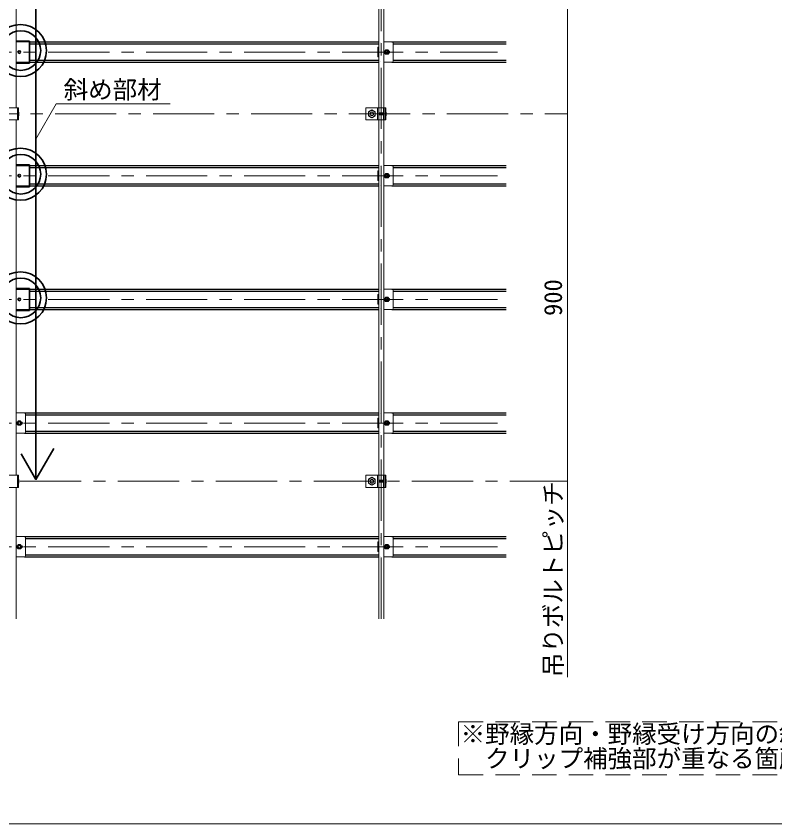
# Model space of a CAD drawing. Units: millimetres at full size, sheet at 1:30; details may follow other scales. Extents: x -5790 to 5910, y -4184 to 4114.
# Drawn here: x -3760 to -1902, y 184 to 2163 of the extents above; entities that cross this region are included whole.
import ezdxf
from ezdxf.enums import TextEntityAlignment as Align

# ---------------------------------------------------------------- set-up
doc = ezdxf.new("R2010")
doc.units = ezdxf.units.MM
doc.header["$LTSCALE"] = 30
for name, pattern in [('CHAIN1', [8, 5, -1, 1, -1]), ('DASHED1', [1.8, 1.2, -0.6]), ('DASHED2', [3, 2, -1])]:
    doc.linetypes.add(name, pattern=pattern)
for name, color, linetype, lineweight in [('4-0_中心線', 4, 'CHAIN1', 9), ('4-1_吊り材', 7, 'Continuous', 18), ('4-2_野縁受け', 3, 'Continuous', 18), ('4-3_野縁', 2, 'Continuous', 25), ('4-4_斜め部材', 6, 'Continuous', 35), ('4-5_寸法', 4, 'Continuous', 9), ('4-6_文字', 7, 'Continuous', 18), ('4-7_金具', 6, 'Continuous', 35), ('4-A_クリップ', 7, 'Continuous', 18), ('4-B_ビス', 7, 'Continuous', 18), ('F-2', 3, 'Continuous', 18)]:
    doc.layers.add(name, color=color, linetype=linetype, lineweight=lineweight)
doc.styles.add('ＭＳ ゴシック', font='')
doc.styles.get('ＭＳ ゴシック').set_extended_font_data('MS Gothic')

msp = doc.modelspace()

# ---------------------------------------------------------------- linework, layer by layer
at = {"layer": '4-0_中心線'}
for p, q in [((-2865.78, 686.31), (-2865.78, 3310.31)), ((-5121.78, 2074.81), (-2580.78, 2074.81)), ((-4624.78, 1923.31), (-2409.78, 1923.31)), ((-5121.78, 1771.81), (-2580.78, 1771.81)), ((-5121.78, 1468.81), (-2580.78, 1468.81)), ((-5121.78, 1165.81), (-2580.78, 1165.81)), ((-4950.79, 1023.31), (-2409.78, 1023.31)), ((-5121.78, 862.81), (-2580.78, 862.81))]:
    msp.add_line(p, q, dxfattribs=at)
at = {"layer": '4-1_吊り材'}
for p, q in [((-3757.03, 1908.31), (-3757.03, 1938.31)), ((-3754.12, 1908.31), (-3754.12, 1938.31)), ((-2880.28, 1918.4), (-2880.28, 1928.22)), ((-2871.78, 1908.31), (-2871.78, 1938.31)), ((-2860.28, 1908.31), (-2860.28, 1938.31)), ((-2857.03, 1908.31), (-2857.03, 1938.31)), ((-2854.12, 1908.31), (-2854.12, 1938.31)), ((-3803.78, 1908.31), (-3754.12, 1908.31)), ((-2903.78, 1908.31), (-2854.12, 1908.31)), ((-2897.28, 1918.4), (-2888.78, 1913.5)), ((-2888.78, 1913.5), (-2880.28, 1918.4)), ((-3757.03, 1008.31), (-3757.03, 1038.31)), ((-3754.12, 1008.31), (-3754.12, 1038.31)), ((-2871.78, 1008.31), (-2871.78, 1038.31)), ((-2860.28, 1008.31), (-2860.28, 1038.31)), ((-2857.03, 1008.31), (-2857.03, 1038.31)), ((-2854.12, 1008.31), (-2854.12, 1038.31)), ((-2897.28, 1018.4), (-2888.78, 1013.5)), ((-2888.78, 1013.5), (-2880.28, 1018.4)), ((-2880.28, 1018.4), (-2880.28, 1028.22)), ((-3803.78, 1008.31), (-3754.12, 1008.31)), ((-2903.78, 1008.31), (-2854.12, 1008.31))]:
    msp.add_line(p, q, dxfattribs=at)
at = {"layer": '4-1_吊り材', "linetype": 'DASHED2'}
for p, q in [((-2874.98, 1908.31), (-2874.98, 1938.31)), ((-2874.98, 1008.31), (-2874.98, 1038.31))]:
    msp.add_line(p, q, dxfattribs=at)
at = {"layer": '4-1_吊り材'}
for points in [[(-3754.12, 1938.31), (-3803.78, 1938.31), (-3803.78, 1908.31)], [(-2854.12, 1938.31), (-2903.78, 1938.31), (-2903.78, 1908.31)], [(-2897.28, 1918.4), (-2897.28, 1928.22), (-2888.78, 1933.13), (-2880.28, 1928.22)], [(-3754.12, 1038.31), (-3803.78, 1038.31), (-3803.78, 1008.31)], [(-2854.12, 1038.31), (-2903.78, 1038.31), (-2903.78, 1008.31)], [(-2897.28, 1018.4), (-2897.28, 1028.22), (-2888.78, 1033.13), (-2880.28, 1028.22)]]:
    msp.add_lwpolyline(points, dxfattribs=at)
for centre, radius in [((-2888.78, 1923.31), 8.5), ((-2888.78, 1923.31), 4.76), ((-2888.78, 1023.31), 8.5), ((-2888.78, 1023.31), 4.76)]:
    msp.add_circle(centre, radius, dxfattribs=at)
at = {"layer": '4-1_吊り材', "linetype": 'DASHED1'}
for centre in [(-2888.78, 1923.31), (-2888.78, 1023.31)]:
    msp.add_circle(centre, 4.25, dxfattribs=at)
at = {"layer": '4-2_野縁受け'}
for p, q in [((-3759.78, 1938.31), (-3759.78, 2808.31)), ((-2871.78, 1938.31), (-2871.78, 2808.31)), ((-2859.78, 1938.31), (-2859.78, 2808.31)), ((-3759.78, 1038.31), (-3759.78, 1908.31)), ((-2871.78, 1038.31), (-2871.78, 1908.31)), ((-2859.78, 1038.31), (-2859.78, 1908.31)), ((-3759.78, 686.31), (-3759.78, 1008.31)), ((-2871.78, 686.31), (-2871.78, 1008.31)), ((-2859.78, 686.31), (-2859.78, 1008.31))]:
    msp.add_line(p, q, dxfattribs=at)
at = {"layer": '4-3_野縁'}
for p, q in [((-3727.03, 2099.81), (-2871.78, 2099.81)), ((-2839.78, 2099.81), (-2559.78, 2099.81)), ((-3727.03, 2094.81), (-2871.78, 2094.81)), ((-2836.78, 2094.81), (-2559.78, 2094.81)), ((-3727.03, 2054.81), (-2871.78, 2054.81)), ((-3727.03, 2049.81), (-2871.78, 2049.81)), ((-2839.78, 2049.81), (-2559.78, 2049.81)), ((-2836.78, 2054.81), (-2559.78, 2054.81)), ((-3727.03, 1796.81), (-2871.78, 1796.81)), ((-3727.03, 1791.81), (-2871.78, 1791.81)), ((-2839.78, 1796.81), (-2559.78, 1796.81)), ((-2836.78, 1791.81), (-2559.78, 1791.81)), ((-3727.03, 1751.81), (-2871.78, 1751.81)), ((-3727.03, 1746.81), (-2871.78, 1746.81)), ((-2839.78, 1746.81), (-2559.78, 1746.81)), ((-2836.78, 1751.81), (-2559.78, 1751.81)), ((-3727.03, 1493.81), (-2871.78, 1493.81)), ((-3727.03, 1488.81), (-2871.78, 1488.81)), ((-2839.78, 1493.81), (-2559.78, 1493.81)), ((-2836.78, 1488.81), (-2559.78, 1488.81)), ((-3727.03, 1448.81), (-2871.78, 1448.81)), ((-2836.78, 1448.81), (-2559.78, 1448.81)), ((-3727.03, 1443.81), (-2871.78, 1443.81)), ((-2839.78, 1443.81), (-2559.78, 1443.81)), ((-3739.78, 1190.81), (-2871.78, 1190.81)), ((-2839.78, 1190.81), (-2559.78, 1190.81)), ((-3736.78, 1185.81), (-2871.78, 1185.81)), ((-2836.78, 1185.81), (-2559.78, 1185.81)), ((-3739.78, 1140.81), (-2871.78, 1140.81)), ((-3736.78, 1145.81), (-2871.78, 1145.81)), ((-2839.78, 1140.81), (-2559.78, 1140.81)), ((-2836.78, 1145.81), (-2559.78, 1145.81)), ((-3739.78, 887.81), (-2871.78, 887.81)), ((-3736.78, 882.81), (-2871.78, 882.81)), ((-2839.78, 887.81), (-2559.78, 887.81)), ((-2836.78, 882.81), (-2559.78, 882.81)), ((-3739.78, 837.81), (-2871.78, 837.81)), ((-3736.78, 842.81), (-2871.78, 842.81)), ((-2839.78, 837.81), (-2559.78, 837.81)), ((-2836.78, 842.81), (-2559.78, 842.81))]:
    msp.add_line(p, q, dxfattribs=at)
at = {"layer": '4-4_斜め部材'}
msp.add_line((-3711.67, 1027.8), (-3667.94, 1103.54), dxfattribs=at)
msp.add_lwpolyline([(-3711.67, 2823.31), (-3711.67, 1027.8), (-3747.92, 1090.58)], dxfattribs=at)
at = {"layer": '4-5_寸法'}
for p, q in [((-2409.78, 1923.31), (-2409.78, 2823.31)), ((-2409.78, 543.31), (-2409.78, 1923.31))]:
    msp.add_line(p, q, dxfattribs=at)
at = {"layer": '4-6_文字'}
for q in [(-3712.14, 1860.97), (-3382.69, 1947.57)]:
    msp.add_line((-3662.14, 1947.57), q, dxfattribs=at)
at = {"layer": '4-6_文字', "linetype": 'DASHED2'}
for p, q in [((-2676.29, 433.86), (-986.29, 433.86)), ((-2676.29, 433.86), (-2676.29, 303.86)), ((-2676.29, 303.86), (-986.29, 303.86))]:
    msp.add_line(p, q, dxfattribs=at)
at = {"layer": '4-7_金具'}
for p, q in [((-3759.78, 2101.81), (-3727.03, 2101.81)), ((-3727.03, 2047.81), (-3727.03, 2101.81)), ((-3759.78, 2047.81), (-3727.03, 2047.81)), ((-3759.78, 1798.81), (-3727.03, 1798.81)), ((-3727.03, 1744.81), (-3727.03, 1798.81)), ((-3759.78, 1744.81), (-3727.03, 1744.81)), ((-3759.78, 1495.81), (-3727.03, 1495.81)), ((-3727.03, 1441.81), (-3727.03, 1495.81)), ((-3759.78, 1441.81), (-3727.03, 1441.81))]:
    msp.add_line(p, q, dxfattribs=at)
at = {"layer": '4-7_金具', "linetype": 'DASHED1'}
for p, q in [((-3759.78, 2100.21), (-3727.03, 2100.21)), ((-3759.78, 2049.41), (-3727.03, 2049.41)), ((-3759.78, 1797.21), (-3727.03, 1797.21)), ((-3759.78, 1746.41), (-3727.03, 1746.41)), ((-3759.78, 1494.21), (-3727.03, 1494.21)), ((-3759.78, 1443.41), (-3727.03, 1443.41))]:
    msp.add_line(p, q, dxfattribs=at)
at = {"layer": '4-7_金具'}
for centre, radius in [((-3749.56, 2078.41), 63.79), ((-3748.47, 2078.42), 48.52), ((-3752.28, 2074.81), 3.25), ((-3749.56, 1775.41), 63.79), ((-3748.47, 1775.42), 48.52), ((-3752.28, 1771.81), 3.25), ((-3749.56, 1472.41), 63.79), ((-3748.47, 1472.42), 48.52), ((-3752.28, 1468.81), 3.25)]:
    msp.add_circle(centre, radius, dxfattribs=at)
at = {"layer": '4-A_クリップ'}
for p, q in [((-2868.78, 2098.16), (-2868.46, 2098.16)), ((-2839.78, 2099.81), (-2859.78, 2099.81)), ((-2836.78, 2052.81), (-2836.78, 2096.81)), ((-2836.78, 2095.53), (-2836.78, 2054.09)), ((-2871.78, 2062.82), (-2874.08, 2062.82)), ((-2868.46, 2051.46), (-2868.78, 2051.46)), ((-2859.78, 2049.81), (-2839.78, 2049.81)), ((-2868.78, 1795.16), (-2868.46, 1795.16)), ((-2839.78, 1796.81), (-2859.78, 1796.81)), ((-2836.78, 1749.81), (-2836.78, 1793.81)), ((-2836.78, 1792.53), (-2836.78, 1751.09)), ((-2871.78, 1759.82), (-2874.08, 1759.82)), ((-2868.46, 1748.46), (-2868.78, 1748.46)), ((-2859.78, 1746.81), (-2839.78, 1746.81)), ((-2868.78, 1492.16), (-2868.46, 1492.16)), ((-2839.78, 1493.81), (-2859.78, 1493.81)), ((-2836.78, 1446.81), (-2836.78, 1490.81)), ((-2836.78, 1489.53), (-2836.78, 1448.09)), ((-2871.78, 1456.82), (-2874.08, 1456.82)), ((-2868.46, 1445.46), (-2868.78, 1445.46)), ((-2859.78, 1443.81), (-2839.78, 1443.81)), ((-3739.78, 1190.81), (-3759.78, 1190.81)), ((-3736.78, 1143.81), (-3736.78, 1187.81)), ((-2868.78, 1189.16), (-2868.46, 1189.16)), ((-2839.78, 1190.81), (-2859.78, 1190.81)), ((-2836.78, 1143.81), (-2836.78, 1187.81)), ((-3736.78, 1186.53), (-3736.78, 1145.09)), ((-2836.78, 1186.53), (-2836.78, 1145.09)), ((-2871.78, 1153.82), (-2874.08, 1153.82)), ((-3759.78, 1140.81), (-3739.78, 1140.81)), ((-2868.46, 1142.46), (-2868.78, 1142.46)), ((-2859.78, 1140.81), (-2839.78, 1140.81)), ((-3739.78, 887.81), (-3759.78, 887.81)), ((-3736.78, 840.81), (-3736.78, 884.81)), ((-3736.78, 883.53), (-3736.78, 842.09)), ((-2868.78, 886.16), (-2868.46, 886.16)), ((-2839.78, 887.81), (-2859.78, 887.81)), ((-2836.78, 840.81), (-2836.78, 884.81)), ((-2836.78, 883.53), (-2836.78, 842.09)), ((-3759.78, 837.81), (-3739.78, 837.81)), ((-2871.78, 850.82), (-2874.08, 850.82)), ((-2868.46, 839.46), (-2868.78, 839.46)), ((-2859.78, 837.81), (-2839.78, 837.81))]:
    msp.add_line(p, q, dxfattribs=at)
for points in [[(-2874.08, 2062.82), (-2874.08, 2086.82), (-2871.78, 2086.82)], [(-2874.08, 1759.82), (-2874.08, 1783.82), (-2871.78, 1783.82)], [(-2874.08, 1456.82), (-2874.08, 1480.82), (-2871.78, 1480.82)], [(-2874.08, 1153.82), (-2874.08, 1177.82), (-2871.78, 1177.82)], [(-2874.08, 850.82), (-2874.08, 874.82), (-2871.78, 874.82)]]:
    msp.add_lwpolyline(points, dxfattribs=at)
for centre, radius, start, end in [((-2839.78, 2096.81), 3, 0, 90), ((-2856.53, 2074.81), 3.25, 94.04304, 265.95748), ((-2848.03, 2074.81), 3.25, 274.042, 85.95748), ((-2839.78, 2052.81), 3, 270, 0), ((-2839.78, 1793.81), 3, 0, 90), ((-2856.53, 1771.81), 3.25, 94.04304, 265.95748), ((-2848.03, 1771.81), 3.25, 274.042, 85.95748), ((-2839.78, 1749.81), 3, 270, 0), ((-2839.78, 1490.81), 3, 0, 90), ((-2856.53, 1468.81), 3.25, 94.04304, 265.95748), ((-2848.03, 1468.81), 3.25, 274.042, 85.95748), ((-2839.78, 1446.81), 3, 270, 0), ((-3739.78, 1187.81), 3, 0, 90), ((-2839.78, 1187.81), 3, 0, 90), ((-3756.53, 1165.81), 3.25, 94.04304, 265.95748), ((-3748.03, 1165.81), 3.25, 274.042, 85.95748), ((-2856.53, 1165.81), 3.25, 94.04304, 265.95748), ((-2848.03, 1165.81), 3.25, 274.042, 85.95748), ((-3739.78, 1143.81), 3, 270, 0), ((-2839.78, 1143.81), 3, 270, 0), ((-3739.78, 884.81), 3, 0, 90), ((-2839.78, 884.81), 3, 0, 90), ((-3756.53, 862.81), 3.25, 94.04304, 265.95748), ((-3748.03, 862.81), 3.25, 274.042, 85.95748), ((-2856.53, 862.81), 3.25, 94.04304, 265.95748), ((-2848.03, 862.81), 3.25, 274.042, 85.95748), ((-3739.78, 840.81), 3, 270, 0), ((-2839.78, 840.81), 3, 270, 0)]:
    msp.add_arc(centre, radius, start, end, dxfattribs=at)
at = {"layer": '4-B_ビス'}
for p, q in [((-3753.53, 1919.83), (-3753.53, 1926.76)), ((-2871.78, 1925.55), (-2871.72, 1925.49)), ((-2871.78, 1920.86), (-2871.72, 1920.8)), ((-2871.72, 1925.49), (-2871.41, 1921.11)), ((-2871.72, 1920.8), (-2871.41, 1921.11)), ((-2871.41, 1925.49), (-2871.09, 1921.11)), ((-2870.78, 1925.49), (-2870.47, 1921.11)), ((-2870.78, 1925.49), (-2870.47, 1925.49)), ((-2870.47, 1925.49), (-2870.16, 1925.8)), ((-2870.47, 1925.49), (-2870.16, 1921.11)), ((-2870.47, 1921.11), (-2870.16, 1921.11)), ((-2870.16, 1925.8), (-2869.84, 1925.49)), ((-2869.84, 1925.49), (-2869.53, 1921.11)), ((-2869.53, 1925.49), (-2869.22, 1921.11)), ((-2868.91, 1925.49), (-2868.59, 1921.11)), ((-2868.59, 1925.49), (-2868.28, 1921.11)), ((-2867.97, 1925.49), (-2867.66, 1921.11)), ((-2867.66, 1925.49), (-2867.34, 1921.11)), ((-2867.03, 1925.49), (-2866.72, 1921.11)), ((-2866.72, 1925.49), (-2866.41, 1921.11)), ((-2866.09, 1925.49), (-2865.78, 1921.11)), ((-2865.78, 1925.49), (-2865.47, 1921.11)), ((-2865.16, 1925.49), (-2864.84, 1921.11)), ((-2864.84, 1925.49), (-2864.53, 1921.11)), ((-2864.22, 1925.49), (-2863.91, 1921.11)), ((-2864.22, 1925.49), (-2863.91, 1925.49)), ((-2863.91, 1925.49), (-2863.59, 1925.8)), ((-2863.91, 1925.49), (-2863.59, 1921.11)), ((-2863.91, 1921.11), (-2863.59, 1921.11)), ((-2863.59, 1925.8), (-2863.28, 1925.49)), ((-2863.28, 1925.49), (-2862.97, 1921.11)), ((-2862.97, 1925.49), (-2862.66, 1921.11)), ((-2862.34, 1925.49), (-2862.03, 1921.11)), ((-2862.03, 1925.49), (-2861.72, 1921.11)), ((-2861.41, 1925.49), (-2861.09, 1921.11)), ((-2861.09, 1925.49), (-2860.78, 1921.11)), ((-2860.47, 1925.49), (-2860.28, 1925.49)), ((-2860.47, 1925.49), (-2860.28, 1922.88)), ((-2860.47, 1920.8), (-2860.28, 1920.99)), ((-2853.53, 1919.83), (-2853.53, 1926.76)), ((-3753.53, 1019.83), (-3753.53, 1026.76)), ((-2871.78, 1025.55), (-2871.72, 1025.49)), ((-2871.78, 1020.86), (-2871.72, 1020.8)), ((-2871.72, 1025.49), (-2871.41, 1021.11)), ((-2871.72, 1020.8), (-2871.41, 1021.11)), ((-2871.41, 1025.49), (-2871.09, 1021.11)), ((-2870.78, 1025.49), (-2870.47, 1021.11)), ((-2870.78, 1025.49), (-2870.47, 1025.49)), ((-2870.47, 1025.49), (-2870.16, 1025.8)), ((-2870.47, 1025.49), (-2870.16, 1021.11)), ((-2870.47, 1021.11), (-2870.16, 1021.11)), ((-2870.16, 1025.8), (-2869.84, 1025.49)), ((-2869.84, 1025.49), (-2869.53, 1021.11)), ((-2869.53, 1025.49), (-2869.22, 1021.11)), ((-2868.91, 1025.49), (-2868.59, 1021.11)), ((-2868.59, 1025.49), (-2868.28, 1021.11)), ((-2867.97, 1025.49), (-2867.66, 1021.11)), ((-2867.66, 1025.49), (-2867.34, 1021.11)), ((-2867.03, 1025.49), (-2866.72, 1021.11)), ((-2866.72, 1025.49), (-2866.41, 1021.11)), ((-2866.09, 1025.49), (-2865.78, 1021.11)), ((-2865.78, 1025.49), (-2865.47, 1021.11)), ((-2865.16, 1025.49), (-2864.84, 1021.11)), ((-2864.84, 1025.49), (-2864.53, 1021.11)), ((-2864.22, 1025.49), (-2863.91, 1021.11)), ((-2864.22, 1025.49), (-2863.91, 1025.49)), ((-2863.91, 1025.49), (-2863.59, 1025.8)), ((-2863.91, 1025.49), (-2863.59, 1021.11)), ((-2863.91, 1021.11), (-2863.59, 1021.11)), ((-2863.59, 1025.8), (-2863.28, 1025.49)), ((-2863.28, 1025.49), (-2862.97, 1021.11)), ((-2862.97, 1025.49), (-2862.66, 1021.11)), ((-2862.34, 1025.49), (-2862.03, 1021.11)), ((-2862.03, 1025.49), (-2861.72, 1021.11)), ((-2861.41, 1025.49), (-2861.09, 1021.11)), ((-2861.09, 1025.49), (-2860.78, 1021.11)), ((-2860.47, 1025.49), (-2860.28, 1025.49)), ((-2860.47, 1025.49), (-2860.28, 1022.88)), ((-2860.47, 1020.8), (-2860.28, 1020.99)), ((-2853.53, 1019.83), (-2853.53, 1026.76))]:
    msp.add_line(p, q, dxfattribs=at)
for points in [[(-2855.46, 2069.31), (-2858.63, 2074.81), (-2855.46, 2080.31), (-2849.11, 2080.31), (-2845.93, 2074.81), (-2849.11, 2069.31)], [(-2855.46, 1766.31), (-2858.63, 1771.81), (-2855.46, 1777.31), (-2849.11, 1777.31), (-2845.93, 1771.81), (-2849.11, 1766.31)], [(-2855.46, 1463.31), (-2858.63, 1468.81), (-2855.46, 1474.31), (-2849.11, 1474.31), (-2845.93, 1468.81), (-2849.11, 1463.31)], [(-3755.46, 1160.31), (-3758.63, 1165.81), (-3755.46, 1171.31), (-3749.11, 1171.31), (-3745.93, 1165.81), (-3749.11, 1160.31)], [(-2855.46, 1160.31), (-2858.63, 1165.81), (-2855.46, 1171.31), (-2849.11, 1171.31), (-2845.93, 1165.81), (-2849.11, 1160.31)], [(-3755.46, 857.31), (-3758.63, 862.81), (-3755.46, 868.31), (-3749.11, 868.31), (-3745.93, 862.81), (-3749.11, 857.31)], [(-2855.46, 857.31), (-2858.63, 862.81), (-2855.46, 868.31), (-2849.11, 868.31), (-2845.93, 862.81), (-2849.11, 857.31)]]:
    msp.add_lwpolyline(points, close=True, dxfattribs=at)
for points in [[(-2871.72, 1925.49), (-2871.41, 1925.49), (-2871.09, 1925.8), (-2870.78, 1925.49)], [(-2871.41, 1921.11), (-2871.09, 1921.11), (-2870.78, 1920.8), (-2870.47, 1921.11)], [(-2870.16, 1921.11), (-2869.84, 1920.8), (-2869.53, 1921.11)], [(-2869.84, 1925.49), (-2869.53, 1925.49), (-2869.22, 1925.8), (-2868.91, 1925.49)], [(-2869.53, 1921.11), (-2869.22, 1921.11), (-2868.91, 1920.8), (-2868.59, 1921.11)], [(-2868.91, 1925.49), (-2868.59, 1925.49), (-2868.28, 1925.8), (-2867.97, 1925.49)], [(-2868.59, 1921.11), (-2868.28, 1921.11), (-2867.97, 1920.8), (-2867.66, 1921.11)], [(-2867.97, 1925.49), (-2867.66, 1925.49), (-2867.34, 1925.8), (-2867.03, 1925.49)], [(-2867.66, 1921.11), (-2867.34, 1921.11), (-2867.03, 1920.8), (-2866.72, 1921.11)], [(-2867.03, 1925.49), (-2866.72, 1925.49), (-2866.41, 1925.8), (-2866.09, 1925.49)], [(-2866.72, 1921.11), (-2866.41, 1921.11), (-2866.09, 1920.8), (-2865.78, 1921.11)], [(-2866.09, 1925.49), (-2865.78, 1925.49), (-2865.47, 1925.8), (-2865.16, 1925.49)], [(-2865.78, 1921.11), (-2865.47, 1921.11), (-2865.16, 1920.8), (-2864.84, 1921.11)], [(-2865.16, 1925.49), (-2864.84, 1925.49), (-2864.53, 1925.8), (-2864.22, 1925.49)], [(-2864.84, 1921.11), (-2864.53, 1921.11), (-2864.22, 1920.8), (-2863.91, 1921.11)], [(-2863.59, 1921.11), (-2863.28, 1920.8), (-2862.97, 1921.11)], [(-2863.28, 1925.49), (-2862.97, 1925.49), (-2862.66, 1925.8), (-2862.34, 1925.49)], [(-2862.97, 1921.11), (-2862.66, 1921.11), (-2862.34, 1920.8), (-2862.03, 1921.11)], [(-2862.34, 1925.49), (-2862.03, 1925.49), (-2861.72, 1925.8), (-2861.41, 1925.49)], [(-2862.03, 1921.11), (-2861.72, 1921.11), (-2861.41, 1920.8), (-2861.09, 1921.11)], [(-2861.41, 1925.49), (-2861.09, 1925.49), (-2860.78, 1925.8), (-2860.47, 1925.49)], [(-2861.09, 1921.11), (-2860.78, 1921.11), (-2860.47, 1920.8)], [(-2871.72, 1025.49), (-2871.41, 1025.49), (-2871.09, 1025.8), (-2870.78, 1025.49)], [(-2871.41, 1021.11), (-2871.09, 1021.11), (-2870.78, 1020.8), (-2870.47, 1021.11)], [(-2870.16, 1021.11), (-2869.84, 1020.8), (-2869.53, 1021.11)], [(-2869.84, 1025.49), (-2869.53, 1025.49), (-2869.22, 1025.8), (-2868.91, 1025.49)], [(-2869.53, 1021.11), (-2869.22, 1021.11), (-2868.91, 1020.8), (-2868.59, 1021.11)], [(-2868.91, 1025.49), (-2868.59, 1025.49), (-2868.28, 1025.8), (-2867.97, 1025.49)], [(-2868.59, 1021.11), (-2868.28, 1021.11), (-2867.97, 1020.8), (-2867.66, 1021.11)], [(-2867.97, 1025.49), (-2867.66, 1025.49), (-2867.34, 1025.8), (-2867.03, 1025.49)], [(-2867.66, 1021.11), (-2867.34, 1021.11), (-2867.03, 1020.8), (-2866.72, 1021.11)], [(-2867.03, 1025.49), (-2866.72, 1025.49), (-2866.41, 1025.8), (-2866.09, 1025.49)], [(-2866.72, 1021.11), (-2866.41, 1021.11), (-2866.09, 1020.8), (-2865.78, 1021.11)], [(-2866.09, 1025.49), (-2865.78, 1025.49), (-2865.47, 1025.8), (-2865.16, 1025.49)], [(-2865.78, 1021.11), (-2865.47, 1021.11), (-2865.16, 1020.8), (-2864.84, 1021.11)], [(-2865.16, 1025.49), (-2864.84, 1025.49), (-2864.53, 1025.8), (-2864.22, 1025.49)], [(-2864.84, 1021.11), (-2864.53, 1021.11), (-2864.22, 1020.8), (-2863.91, 1021.11)], [(-2863.59, 1021.11), (-2863.28, 1020.8), (-2862.97, 1021.11)], [(-2863.28, 1025.49), (-2862.97, 1025.49), (-2862.66, 1025.8), (-2862.34, 1025.49)], [(-2862.97, 1021.11), (-2862.66, 1021.11), (-2862.34, 1020.8), (-2862.03, 1021.11)], [(-2862.34, 1025.49), (-2862.03, 1025.49), (-2861.72, 1025.8), (-2861.41, 1025.49)], [(-2862.03, 1021.11), (-2861.72, 1021.11), (-2861.41, 1020.8), (-2861.09, 1021.11)], [(-2861.41, 1025.49), (-2861.09, 1025.49), (-2860.78, 1025.8), (-2860.47, 1025.49)], [(-2861.09, 1021.11), (-2860.78, 1021.11), (-2860.47, 1020.8)]]:
    msp.add_lwpolyline(points, dxfattribs=at)
for centre, radius in [((-2852.28, 2074.81), 5.24), ((-2852.28, 2074.81), 3.5), ((-2852.28, 1771.81), 5.24), ((-2852.28, 1771.81), 3.5), ((-2852.28, 1468.81), 5.24), ((-2852.28, 1468.81), 3.5), ((-3752.28, 1165.81), 5.24), ((-3752.28, 1165.81), 3.5), ((-2852.28, 1165.81), 5.24), ((-2852.28, 1165.81), 3.5), ((-3752.28, 862.81), 5.24), ((-3752.28, 862.81), 3.5), ((-2852.28, 862.81), 5.24), ((-2852.28, 862.81), 3.5)]:
    msp.add_circle(centre, radius, dxfattribs=at)
at = {"layer": '4-B_ビス', "linetype": 'DASHED1'}
for centre in [(-2852.28, 2074.81), (-2852.28, 1771.81), (-2852.28, 1468.81), (-3752.28, 1165.81), (-2852.28, 1165.81), (-3752.28, 862.81), (-2852.28, 862.81)]:
    msp.add_circle(centre, 2.75, dxfattribs=at)
at = {"layer": '4-B_ビス'}
for centre, radius, start, end in [((-3754.87, 1926.76), 1.33, 303.93712, 56.06288), ((-3757.87, 1923.3), 4.33, 329.77861, 30.22139), ((-3754.87, 1919.83), 1.33, 303.93712, 56.06288), ((-2854.87, 1926.76), 1.33, 303.93712, 56.06288), ((-2857.87, 1923.3), 4.33, 329.77861, 30.22139), ((-2854.87, 1919.83), 1.33, 303.93712, 56.06288), ((-3754.87, 1026.76), 1.33, 303.93712, 56.06288), ((-3757.87, 1023.3), 4.33, 329.77861, 30.22139), ((-3754.87, 1019.83), 1.33, 303.93712, 56.06288), ((-2854.87, 1026.76), 1.33, 303.93712, 56.06288), ((-2857.87, 1023.3), 4.33, 329.77861, 30.22139), ((-2854.87, 1019.83), 1.33, 303.93712, 56.06288)]:
    msp.add_arc(centre, radius, start, end, dxfattribs=at)
at = {"layer": 'F-2'}
msp.add_line((-5790.28, 183.86), (2082.69, 183.86), dxfattribs=at)

# ---------------------------------------------------------------- texts
at = {"layer": '4-5_寸法', "style": 'ＭＳ ゴシック'}
for s, p in [('900', (-2409.78, 1428.31)), ('吊りボルトピッチ', (-2409.78, 543.31))]:
    msp.add_text(s, height=43.99, rotation=90, dxfattribs=at).set_placement(p, align=Align.BOTTOM_LEFT)
at = {"layer": '4-6_文字', "color": 4, "style": 'ＭＳ ゴシック'}
for s, p in [('斜め部材', (-3643.63, 1947.57)), ('※野縁方向・野縁受け方向の斜め部材が近接する場合', (-2671.29, 368.86)), ('\u3000クリップ補強部が重なる箇所については、省略が可能です。', (-2671.29, 308.86))]:
    msp.add_text(s, height=43.99, dxfattribs=at).set_placement(p, align=Align.BOTTOM_LEFT)

doc.saveas('drawing.dxf')
